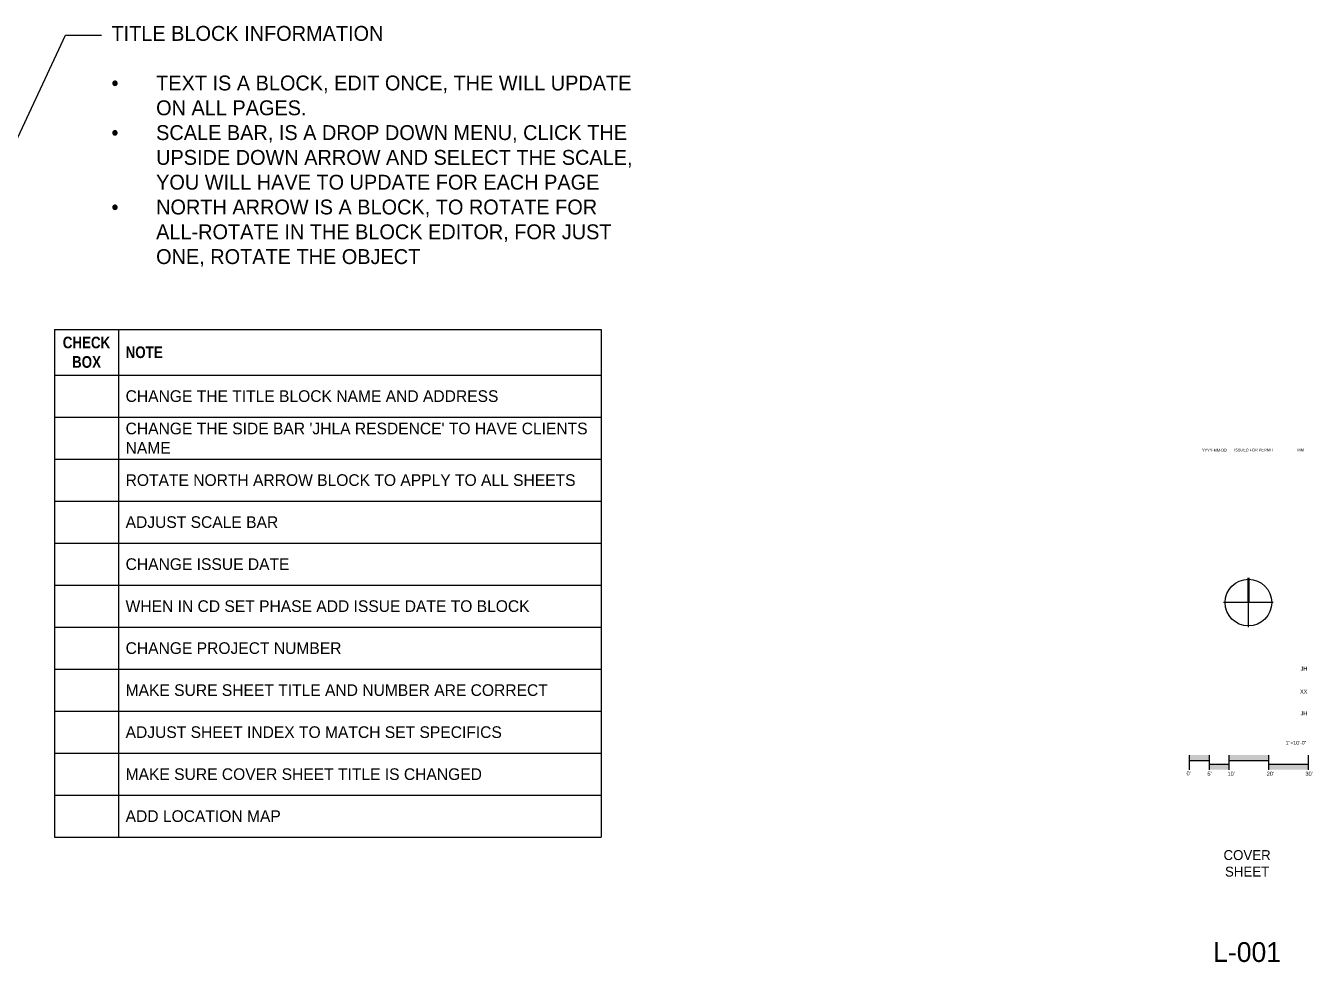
# Paper-space layout 'L-001 Cover Sheet' of a CAD drawing. Header units: inches. Extents: x 0 to 69.1, y 0 to 24.
# Drawn here: x 36.69 to 69.12, y -0.01 to 23.6 of the extents above; entities that cross this region are included whole.
import ezdxf
from ezdxf import colors
from ezdxf.entities.mleader import LeaderData, LeaderLine
from ezdxf.math import Vec2, Vec3

# ---------------------------------------------------------------- set-up
doc = ezdxf.new("R2010")
doc.units = ezdxf.units.IN
doc.header["$MEASUREMENT"] = 0
for name, color, linetype in [('L-ANNO-TTLB', 7, 'Continuous'), ('L-TTLB', 7, 'Continuous'), ('L-TTLB-ANNO', 7, 'Continuous')]:
    doc.layers.add(name, color=color, linetype=linetype)
doc.layers.add('L-NPLT', color=11, linetype='Continuous', plot=False)
doc.styles.add('TEXT  1-20', font='', dxfattribs={"height": 30})
doc.styles.add('Title Block Text', font='')
doc.styles.get('TEXT  1-20').set_extended_font_data('Avenir LT Std 55 Roman')
doc.styles.get('Title Block Text').set_extended_font_data('Avenir LT Std 55 Roman')

# ---------------------------------------------------------------- blocks, each defined once
blk = doc.blocks.new('*T43')
at = {"layer": 'L-NPLT', "color": 0, "lineweight": -2, "transparency": 16777216}
for p, q in [((0, 0), (13.781, 0)), ((0, 0), (0, -12.799)), ((1.618, 0), (1.618, -12.799)), ((13.781, 0), (13.781, -12.799)), ((1.618, -1.153), (13.781, -1.153)), ((0, -2.211), (13.781, -2.211)), ((0, -3.27), (13.781, -3.27)), ((0, -4.329), (13.781, -4.329)), ((0, -5.388), (13.781, -5.388)), ((0, -6.446), (13.781, -6.446)), ((0, -7.505), (13.781, -7.505)), ((0, -8.564), (13.781, -8.564)), ((0, -9.623), (13.781, -9.623)), ((0, -10.681), (13.781, -10.681)), ((0, -11.74), (13.781, -11.74)), ((0, -12.799), (13.781, -12.799))]:
    blk.add_line(p, q, dxfattribs=at)
at = {"layer": 'L-NPLT', "color": 0, "linetype": 'ByBlock', "lineweight": -2, "transparency": 16777216}
blk.add_line((0, -1.153), (1.618, -1.153), dxfattribs=at)
at = {"layer": 'L-NPLT', "color": 0, "transparency": 16777216, "char_height": 0.29409, "style": 'Title Block Text'}
for s, insert, width, attachment_point in [('{\\fArial Narrow|b1|i0|c0|p34;CHECK BOX}', (0.809, -0.576), 1.2652, 5), ('{\\fArial Narrow|b1|i0|c0|p34;NOTE}', (1.795, -0.576), 11.81007, 4), ('CHANGE THE TITLE BLOCK NAME AND ADDRESS', (1.795, -1.682), 11.81007, 4), ("CHANGE THE SIDE BAR 'JHLA RESDENCE' TO HAVE CLIENTS NAME", (1.795, -2.741), 11.81007, 4), ('ROTATE NORTH ARROW BLOCK TO APPLY TO ALL SHEETS', (1.795, -3.799), 11.81007, 4), ('ADJUST SCALE BAR', (1.795, -4.858), 11.81007, 4), ('CHANGE ISSUE DATE', (1.795, -5.917), 11.81007, 4), ('WHEN IN CD SET PHASE ADD ISSUE DATE TO BLOCK', (1.795, -6.976), 11.81007, 4), ('CHANGE PROJECT NUMBER', (1.795, -8.034), 11.81007, 4), ('MAKE SURE SHEET TITLE AND NUMBER ARE CORRECT', (1.795, -9.093), 11.81007, 4), ('ADJUST SHEET INDEX TO MATCH SET SPECIFICS', (1.795, -10.152), 11.81007, 4), ('MAKE SURE COVER SHEET TITLE IS CHANGED', (1.795, -11.211), 11.81007, 4), ('ADD LOCATION MAP ', (1.795, -12.269), 11.81007, 4)]:
    blk.add_mtext(s, dxfattribs=dict(at, insert=insert, width=width, attachment_point=attachment_point))
blk = doc.blocks.new('*U82')
at = {"layer": 'L-TTLB-ANNO'}
h = blk.add_hatch(color=256, dxfattribs=at)
h.paths.add_polyline_path([(-0.105, 0.931), (-0.605, 0.931), (-0.605, 0.79), (-0.105, 0.79)])
h.paths.add_polyline_path([(0.395, 0.699), (-0.105, 0.699), (-0.105, 0.558), (0.395, 0.558)])
h.paths.add_polyline_path([(1.395, 0.931), (0.395, 0.931), (0.395, 0.79), (1.395, 0.79)])
h.paths.add_polyline_path([(2.395, 0.699), (1.395, 0.699), (1.395, 0.558), (2.395, 0.558)])
for points in [[(-0.605, 0.931), (-0.605, 0.558)], [(-0.605, 0.79), (-0.105, 0.79)], [(-0.105, 0.931), (-0.105, 0.558)], [(-0.105, 0.699), (0.395, 0.699)], [(0.395, 0.931), (0.395, 0.558)], [(0.395, 0.79), (1.395, 0.79)], [(1.395, 0.931), (1.395, 0.558)], [(1.395, 0.699), (2.395, 0.699)], [(2.395, 0.931), (2.395, 0.558)]]:
    blk.add_lwpolyline(points, dxfattribs=at)
at = {"attachment_point": 1, "style": 'Title Block Text'}
for s, width, insert, char_height in [('1"=10\'-0"', 1.06052, (1.826, 1.287), 0.0938), ("5'", 0.15177, (-0.145, 0.511), 0.1016), ("10'", 0.15177, (0.361, 0.511), 0.1016), ("20'", 0.15177, (1.35, 0.511), 0.1016), ("30'", 0.15177, (2.327, 0.511), 0.1016)]:
    blk.add_mtext_dynamic_manual_height_columns(s, width=width, gutter_width=0.625, heights=[0], dxfattribs=dict(at, insert=insert, char_height=char_height))
at = {"layer": 'L-TTLB-ANNO', "insert": (-0.899, 0.519), "char_height": 0.1, "width": 0.33144, "attachment_point": 1, "style": 'Title Block Text'}
blk.add_mtext("\\pxqr;0'", dxfattribs=at)
blk = doc.blocks.new('L-TTLB-NORTHARROW')
at = {"layer": 'L-TTLB'}
for p, q in [((34.192, 10.572), (32.942, 10.571)), ((33.567, 9.946), (33.567, 10.571))]:
    blk.add_line(p, q, dxfattribs=at)
at = {"layer": 'L-TTLB', "const_width": 0.0625}
blk.add_lwpolyline([(33.567, 10.571), (33.567, 11.196)], dxfattribs=at)
at = {"layer": 'L-TTLB'}
blk.add_circle((33.567, 10.571), 0.588, dxfattribs=at)

psp = doc.layouts.new('L-001 Cover Sheet')

# ---------------------------------------------------------------- block references
for name, p in [('*T43', (37.414, 15.943)), ('L-TTLB-NORTHARROW', (33.944, -1.511))]:
    psp.add_blockref(name, p)
at = {"layer": 'L-ANNO-TTLB'}
psp.add_blockref('*U82', (66.623, 4.285), dxfattribs=at)

# ---------------------------------------------------------------- texts
at = {"layer": 'L-NPLT', "attachment_point": 1, "style": 'Title Block Text'}
for s, width, insert, char_height in [('YYYY-MM-DD', 0.7861, (66.342, 12.935), 0.0703), ('ISSUED FOR PERMIT', 1.70854, (67.153, 12.942), 0.07031), ('MM', 0.25992, (68.748, 12.94), 0.0703)]:
    psp.add_mtext_dynamic_manual_height_columns(s, width=width, gutter_width=1, heights=[0], dxfattribs=dict(at, insert=insert, char_height=char_height))
at = {"layer": 'L-TTLB-ANNO', "char_height": 0.1, "width": 0.33718, "attachment_point": 6, "style": 'Title Block Text'}
for s, insert in [('\\pxqr;JH', (68.996, 7.39)), ('\\pxqr;XX', (68.996, 6.816)), ('JH', (68.996, 6.268))]:
    psp.add_mtext(s, dxfattribs=dict(at, insert=insert))
at = {"layer": 'L-TTLB-ANNO', "attachment_point": 5, "style": 'Title Block Text'}
for s, width, insert, char_height in [('\\pxqc;COVER\\PSHEET', 3.12336, (67.478, 2.484), 0.25), ('\\pxqc;L-001', 3.08453, (67.478, 0.246), 0.5)]:
    psp.add_mtext_dynamic_manual_height_columns(s, width=width, gutter_width=1, heights=[0], dxfattribs=dict(at, insert=insert, char_height=char_height))

# ---------------------------------------------------------------- leaders
at = {"layer": 'L-NPLT'}
ml = psp.add_multileader_mtext('Standard', dxfattribs=at)
ml.set_content('TITLE BLOCK INFORMATION\\P\\P\\pxi-3,l3,t3;{\\fSymbol|b0|i0|c2|p18;·^I}TEXT IS A BLOCK, EDIT ONCE, THE WILL UPDATE ON ALL PAGES.\\P{\\fSymbol|b0|i0|c2|p18;·^I}SCALE BAR, IS A DROP DOWN MENU, CLICK THE UPSIDE DOWN ARROW AND SELECT THE SCALE, YOU WILL HAVE TO UPDATE FOR EACH PAGE\\P{\\fSymbol|b0|i0|c2|p18;·^I}NORTH ARROW IS A BLOCK, TO ROTATE FOR ALL-ROTATE IN THE BLOCK EDITOR, FOR JUST ONE, ROTATE THE OBJECT', color=256, style='TEXT  1-20')
ml.set_leader_properties(color=256)
ml.build(insert=Vec2(0, 0))
ml.multileader.update_dxf_attribs({"dogleg_length": 0.913, "arrow_head_size": 0.75})
ctx = ml.context
ctx.base_point, ctx.char_height, ctx.arrow_head_size, ctx.landing_gap_size, ctx.plane_origin = Vec3(38.603, 23.359), 0.375, 0.75, 0.25, Vec3(34.004, 15.456)
notes = []
notes.append((ctx, [(0, (1, 1, 0), (37.69, 23.359), (1, 0), 0.913, [(0, [(34.004, 15.456)], 0, [])])]))
ctx.mtext.insert, ctx.mtext.width, ctx.mtext.flow_direction = Vec3(38.853, 23.593), 13.70968, 5
for ctx, leaders in notes:
    for number, flags, end, landing, length, lines in leaders:
        leader = LeaderData()
        leader.index, (leader.has_last_leader_line, leader.has_dogleg_vector, leader.attachment_direction) = number, flags
        leader.last_leader_point, leader.dogleg_vector, leader.dogleg_length = Vec3(end), Vec3(landing), length
        for number, points, colour, breaks in lines:
            line = LeaderLine()
            line.index, line.vertices, line.color, line.breaks = number, Vec3.list(points), colors.encode_raw_color(colour), breaks
            leader.lines.append(line)
        ctx.leaders.append(leader)

doc.saveas('drawing.dxf')
